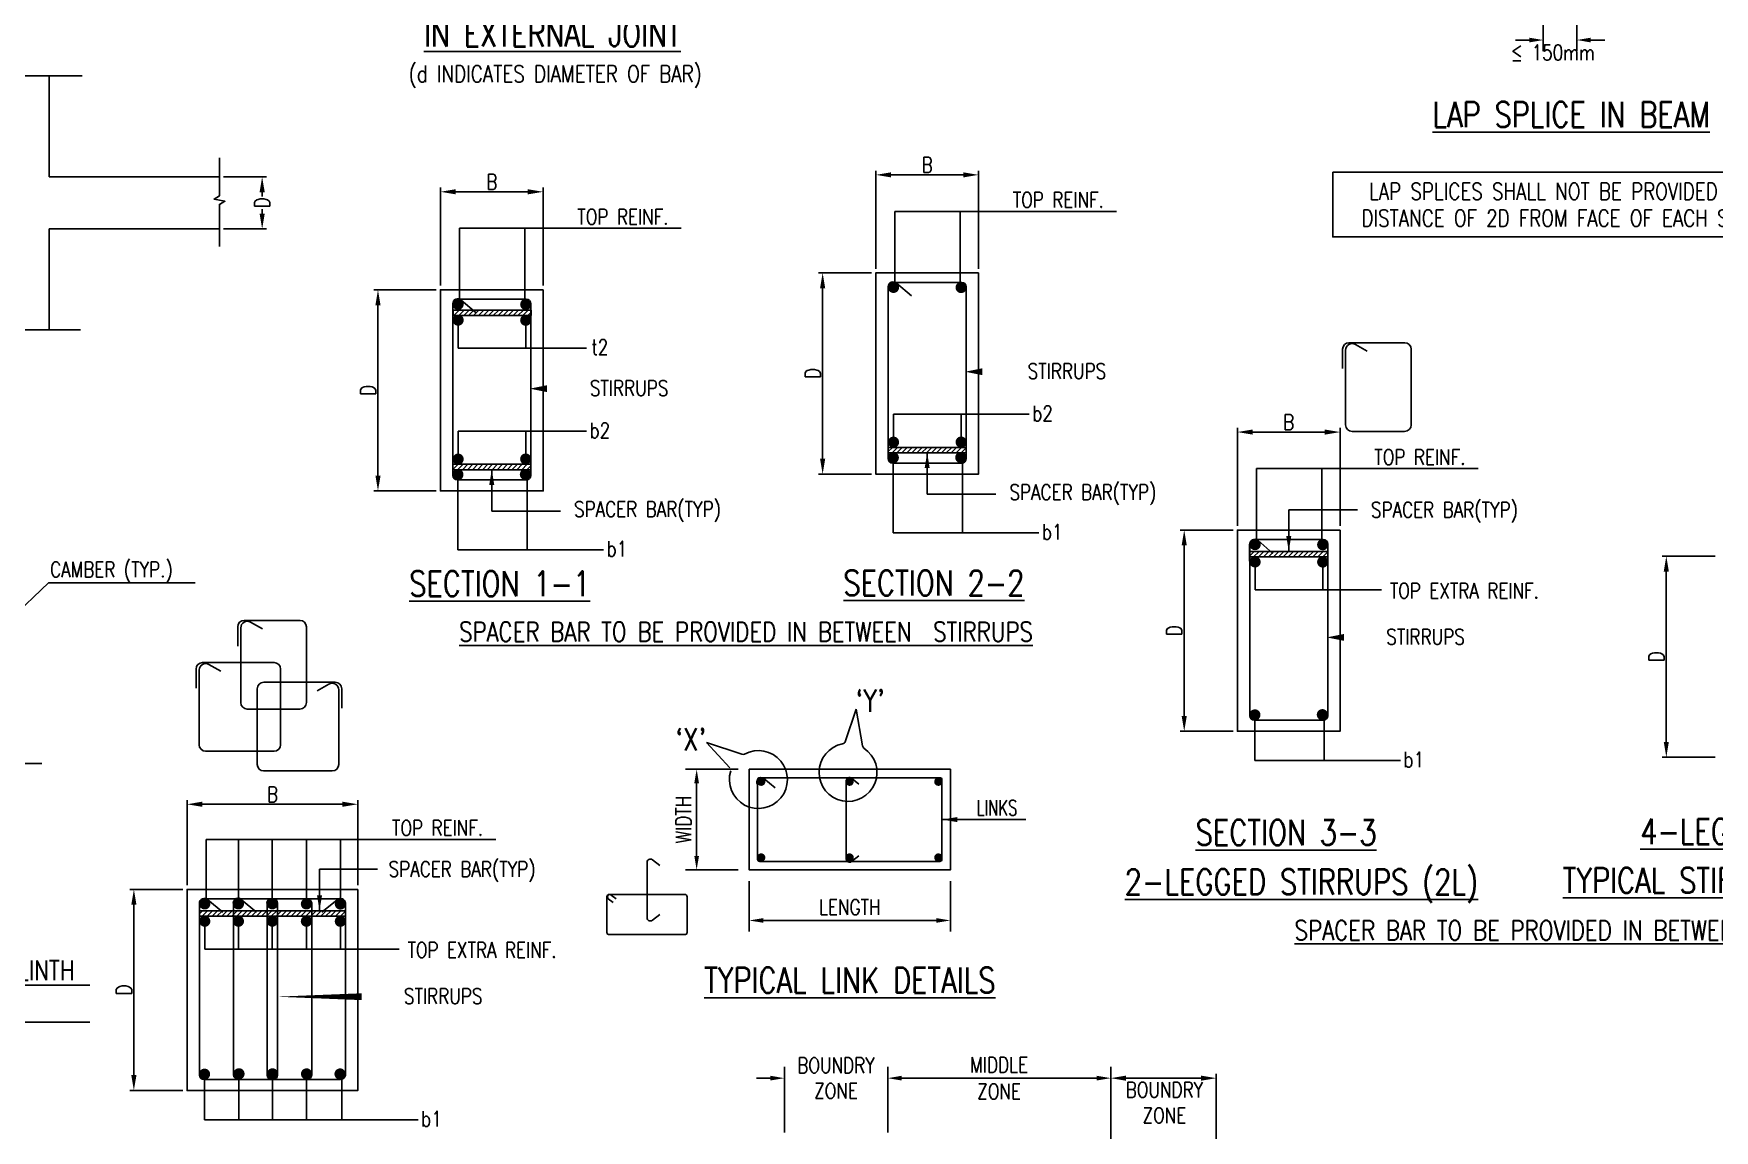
# Model space of a CAD drawing. Extents: x 345615 to 1272425, y -526289 to -156124.
# Drawn here: x 519871 to 549955, y -322773 to -303144 of the extents above; entities that cross this region are included whole.
import ezdxf
from ezdxf.enums import TextEntityAlignment as Align

# ---------------------------------------------------------------- set-up
doc = ezdxf.new("R2010")
doc.units = 0
doc.header["$LTSCALE"] = 500
doc.header["$MEASUREMENT"] = 0
doc.header["$PDMODE"] = 35
doc.header["$PDSIZE"] = -15
doc.layers.get('DEFPOINTS').update_dxf_attribs({"color": 4})
for name, color, linetype in [('CUTOUT2', 9, 'Continuous'), ('DIM', 5, 'Continuous'), ('DIM1', 5, 'Continuous'), ('level', 3, 'Continuous'), ('LINK', 2, 'Continuous'), ('S-CONCRET LINE', 4, 'Continuous'), ('S-DIM-1', 5, 'Continuous'), ('S-R.C.C. PILE CAP', 40, 'Continuous'), ('S-REINFORCEMENT', 6, 'Continuous'), ('S-TEXT-1', 4, 'Continuous'), ('S-TITLE', 6, 'Continuous'), ('TEXT NORMAL', 4, 'Continuous'), ('TEXT1', 2, 'Continuous'), ('TXT1', 2, 'Continuous')]:
    doc.layers.add(name, color=color, linetype=linetype)
doc.styles.add('ROMAND', font='simplex.shx')
doc.styles.add('ROMANS', font='simplex.shx', dxfattribs={"width": 0.8, "height": 275, "bigfont": 'bigfont.shx'})
doc.styles.add('ROMENT', font='simplex.shx', dxfattribs={"bigfont": 'bigfont.shx'})
doc.dimstyles.new('Copy of INT2TIMES', dxfattribs={"dimtxt": 300, "dimasz": 275, "dimexe": 75, "dimexo": 75, "dimgap": 40, "dimtad": 1, "dimdec": 0, "dimlfac": 0.5, "dimrnd": 5, "dimzin": 0, "dimdsep": 46, "dimtxsty": 'ROMANS', "dimcen": -1, "dimclrd": 5, "dimclre": 5, "dimclrt": 4, "dimadec": 0, "dimazin": 0, "dimtfac": 1, "dimtdec": 0, "dimtix": 1, "dimtofl": 0, "dimtmove": 2, "dimatfit": 3, "dimfxl": 0, "dimtolj": 1, "dimtzin": 0, "dimarcsym": 0})
doc.dimstyles.new('dim100', dxfattribs={"dimtxt": 250, "dimasz": 250, "dimexe": 200, "dimexo": 200, "dimgap": 100, "dimtad": 1, "dimdec": 0, "dimzin": 0, "dimdsep": 46, "dimtxsty": 'ROMANS', "dimcen": 0, "dimclrd": 5, "dimclre": 5, "dimclrt": 4, "dimadec": 0, "dimazin": 0, "dimtfac": 1, "dimtdec": 0, "dimtix": 1, "dimtofl": 0, "dimtmove": 2, "dimatfit": 3, "dimfxl": 0, "dimtolj": 1, "dimtzin": 0, "dimlwd": -1, "dimlwe": -1, "dimarcsym": 0})
doc.dimstyles.new('dim25', dxfattribs={"dimtxt": 250, "dimasz": 250, "dimexe": 200, "dimexo": 200, "dimgap": 100, "dimtad": 1, "dimdec": 0, "dimlfac": 0.25, "dimzin": 0, "dimdsep": 46, "dimtxsty": 'ROMANS', "dimcen": 0, "dimclrd": 5, "dimclre": 5, "dimclrt": 4, "dimadec": 0, "dimazin": 0, "dimtfac": 1, "dimtdec": 0, "dimtix": 1, "dimtofl": 0, "dimtmove": 2, "dimatfit": 3, "dimfxl": 0, "dimtolj": 1, "dimtzin": 0, "dimlwd": -1, "dimlwe": -1, "dimarcsym": 0})
pattern_1 = [(45, (-32022.227, -181532.77), (-44.194174, 44.194174), [])]

# ---------------------------------------------------------------- blocks, each defined once
blk = doc.blocks.new('*D32')
at = {"layer": 'DEFPOINTS', "color": 0, "ltscale": 2}
for p in [(528992, -305975), (527152, -307729), (528992, -307729)]:
    blk.add_point(p, dxfattribs=at)
at = {"layer": 'DIM', "color": 5, "lineweight": -2, "ltscale": 2}
for p, q in [((527152, -307654), (527152, -305900)), ((528992, -307654), (528992, -305900)), ((527427, -305975), (528717, -305975))]:
    blk.add_line(p, q, dxfattribs=at)
at = {"layer": 'DIM', "color": 5, "ltscale": 2}
for points in [[(527427, -305929), (527427, -306021), (527152, -305975)], [(528717, -305929), (528717, -306021), (528992, -305975)]]:
    blk.add_solid(points, dxfattribs=at)
at = {"layer": 'DIM', "color": 4, "ltscale": 2, "insert": (528072, -305798), "char_height": 275, "attachment_point": 5, "style": 'ROMANS'}
blk.add_mtext('\\A1;B', dxfattribs=at)
blk = doc.blocks.new('*D34')
at = {"layer": 'DEFPOINTS', "color": 0, "ltscale": 2}
for p in [(526035, -307729), (527152, -307729), (527152, -311329)]:
    blk.add_point(p, dxfattribs=at)
at = {"layer": 'DIM', "color": 5, "lineweight": -2, "ltscale": 2}
for p, q in [((527077, -307729), (525960, -307729)), ((526035, -311054), (526035, -308004)), ((527077, -311329), (525960, -311329))]:
    blk.add_line(p, q, dxfattribs=at)
at = {"layer": 'DIM', "color": 5, "ltscale": 2}
for points in [[(525989, -308004), (526081, -308004), (526035, -307729)], [(525989, -311054), (526081, -311054), (526035, -311329)]]:
    blk.add_solid(points, dxfattribs=at)
at = {"layer": 'DIM', "color": 4, "ltscale": 2, "insert": (525857, -309529), "char_height": 275, "attachment_point": 5, "rotation": 90, "style": 'ROMANS'}
blk.add_mtext('\\A1;D', dxfattribs=at)
blk = doc.blocks.new('*D37')
at = {"layer": 'DEFPOINTS', "color": 0}
for p in [(546893, -302683), (547493, -302683), (547493, -303259)]:
    blk.add_point(p, dxfattribs=at)
at = {"layer": 'S-DIM-1', "color": 5}
for p, q in [((546893, -302883), (546893, -303459)), ((547493, -302883), (547493, -303459)), ((546643, -303259), (546393, -303259)), ((547743, -303259), (547993, -303259))]:
    blk.add_line(p, q, dxfattribs=at)
for points in [[(546643, -303217), (546643, -303301), (546893, -303259)], [(547743, -303217), (547743, -303301), (547493, -303259)]]:
    blk.add_solid(points, dxfattribs=at)
at = {"layer": 'S-DIM-1', "color": 4, "insert": (546986, -303482), "char_height": 275, "attachment_point": 5, "style": 'ROMANS'}
blk.add_mtext('\\A1; {\\H1.0833x;≤\\H0.9231x; 150mm}', dxfattribs=at)
blk = doc.blocks.new('*D53')
at = {"layer": 'DEFPOINTS', "color": 0, "ltscale": 2}
for p in [(536785, -305672), (534945, -307426), (536785, -307426)]:
    blk.add_point(p, dxfattribs=at)
at = {"layer": 'DIM', "color": 5, "lineweight": -2, "ltscale": 2}
for p, q in [((534945, -307351), (534945, -305597)), ((536785, -307351), (536785, -305597)), ((535220, -305672), (536510, -305672))]:
    blk.add_line(p, q, dxfattribs=at)
at = {"layer": 'DIM', "color": 5, "ltscale": 2}
for points in [[(535220, -305626), (535220, -305718), (534945, -305672)], [(536510, -305626), (536510, -305718), (536785, -305672)]]:
    blk.add_solid(points, dxfattribs=at)
at = {"layer": 'DIM', "color": 4, "ltscale": 2, "insert": (535865, -305494), "char_height": 275, "attachment_point": 5, "style": 'ROMANS'}
blk.add_mtext('\\A1;B', dxfattribs=at)
blk = doc.blocks.new('*D54')
at = {"layer": 'DEFPOINTS', "color": 0, "ltscale": 2}
for p in [(533994, -307426), (534945, -307426), (534945, -311026)]:
    blk.add_point(p, dxfattribs=at)
at = {"layer": 'DIM', "color": 5, "lineweight": -2, "ltscale": 2}
for p, q in [((534870, -307426), (533919, -307426)), ((533994, -310751), (533994, -307701)), ((534870, -311026), (533919, -311026))]:
    blk.add_line(p, q, dxfattribs=at)
at = {"layer": 'DIM', "color": 5, "ltscale": 2}
for points in [[(533948, -307701), (534040, -307701), (533994, -307426)], [(533948, -310751), (534040, -310751), (533994, -311026)]]:
    blk.add_solid(points, dxfattribs=at)
at = {"layer": 'DIM', "color": 4, "ltscale": 2, "insert": (533816, -309226), "char_height": 275, "attachment_point": 5, "rotation": 90, "style": 'ROMANS'}
blk.add_mtext('\\A1;D', dxfattribs=at)
blk = doc.blocks.new('*D55')
at = {"layer": 'DEFPOINTS', "color": 0}
for p in [(531739, -316310), (532680, -316310), (532680, -318110)]:
    blk.add_point(p, dxfattribs=at)
at = {"layer": 'DIM', "color": 5}
for p, q in [((532480, -316310), (531539, -316310)), ((531739, -317860), (531739, -316560)), ((532480, -318110), (531539, -318110))]:
    blk.add_line(p, q, dxfattribs=at)
for points in [[(531697, -316560), (531781, -316560), (531739, -316310)], [(531697, -317860), (531781, -317860), (531739, -318110)]]:
    blk.add_solid(points, dxfattribs=at)
at = {"layer": 'DIM', "color": 4, "insert": (531501, -317210), "char_height": 275, "attachment_point": 5, "rotation": 90, "style": 'ROMANS'}
blk.add_mtext('\\A1;WIDTH', dxfattribs=at)
blk = doc.blocks.new('*D56')
at = {"layer": 'DEFPOINTS', "color": 0}
for p in [(532680, -318110), (536280, -318110), (536280, -319016)]:
    blk.add_point(p, dxfattribs=at)
at = {"layer": 'DIM', "color": 5}
for p, q in [((532680, -318310), (532680, -319216)), ((536280, -318310), (536280, -319216)), ((532930, -319016), (536030, -319016))]:
    blk.add_line(p, q, dxfattribs=at)
for points in [[(532930, -318974), (532930, -319057), (532680, -319016)], [(536030, -318974), (536030, -319057), (536280, -319016)]]:
    blk.add_solid(points, dxfattribs=at)
at = {"layer": 'DIM', "color": 4, "insert": (534480, -318778), "char_height": 275, "attachment_point": 5, "style": 'ROMANS'}
blk.add_mtext('\\A1;LENGTH', dxfattribs=at)
blk = doc.blocks.new('*D117')
at = {"layer": 'DEFPOINTS', "color": 0, "ltscale": 2}
for p in [(523198, -305707), (523962, -305707), (523198, -306640)]:
    blk.add_point(p, dxfattribs=at)
at = {"layer": 'DIM', "color": 5, "lineweight": -2, "ltscale": 2}
for p, q in [((523273, -305707), (524037, -305707)), ((523962, -305982), (523962, -306060)), ((523962, -306365), (523962, -306287)), ((523273, -306640), (524037, -306640))]:
    blk.add_line(p, q, dxfattribs=at)
at = {"layer": 'DIM', "color": 5, "ltscale": 2}
for points in [[(523916, -305982), (524008, -305982), (523962, -305707)], [(523916, -306365), (524008, -306365), (523962, -306640)]]:
    blk.add_solid(points, dxfattribs=at)
at = {"layer": 'DIM', "color": 4, "ltscale": 2, "insert": (523962, -306173), "char_height": 275, "attachment_point": 5, "rotation": 90, "style": 'ROMANS'}
blk.add_mtext('\\A1;{D}', dxfattribs=at)
blk = doc.blocks.new('*D164')
at = {"layer": 'DEFPOINTS', "color": 0, "ltscale": 2}
for p in [(543257, -310275), (541417, -312029), (543257, -312029)]:
    blk.add_point(p, dxfattribs=at)
at = {"layer": 'DIM', "color": 5, "lineweight": -2, "ltscale": 2}
for p, q in [((541417, -311954), (541417, -310200)), ((541692, -310275), (542982, -310275)), ((543257, -311954), (543257, -310200))]:
    blk.add_line(p, q, dxfattribs=at)
at = {"layer": 'DIM', "color": 5, "ltscale": 2}
for points in [[(541692, -310229), (541692, -310321), (541417, -310275)], [(542982, -310229), (542982, -310321), (543257, -310275)]]:
    blk.add_solid(points, dxfattribs=at)
at = {"layer": 'DIM', "color": 4, "ltscale": 2, "insert": (542337, -310097), "char_height": 275, "attachment_point": 5, "style": 'ROMANS'}
blk.add_mtext('\\A1;B', dxfattribs=at)
blk = doc.blocks.new('*D165')
at = {"layer": 'DEFPOINTS', "color": 0, "ltscale": 2}
for p in [(540466, -312029), (541417, -312029), (541417, -315629)]:
    blk.add_point(p, dxfattribs=at)
at = {"layer": 'DIM', "color": 5, "lineweight": -2, "ltscale": 2}
for p, q in [((541342, -312029), (540391, -312029)), ((540466, -315354), (540466, -312304)), ((541342, -315629), (540391, -315629))]:
    blk.add_line(p, q, dxfattribs=at)
at = {"layer": 'DIM', "color": 5, "ltscale": 2}
for points in [[(540420, -312304), (540512, -312304), (540466, -312029)], [(540420, -315354), (540512, -315354), (540466, -315629)]]:
    blk.add_solid(points, dxfattribs=at)
at = {"layer": 'DIM', "color": 4, "ltscale": 2, "insert": (540288, -313829), "char_height": 275, "attachment_point": 5, "rotation": 90, "style": 'ROMANS'}
blk.add_mtext('\\A1;D', dxfattribs=at)
blk = doc.blocks.new('*D1075')
at = {"layer": 'DEFPOINTS', "color": 0, "ltscale": 2}
for p in [(549095, -312496), (550046, -312496), (550046, -316096)]:
    blk.add_point(p, dxfattribs=at)
at = {"layer": 'DIM', "color": 5, "lineweight": -2, "ltscale": 2}
for p, q in [((549971, -312496), (549020, -312496)), ((549095, -315821), (549095, -312771)), ((549971, -316096), (549020, -316096))]:
    blk.add_line(p, q, dxfattribs=at)
at = {"layer": 'DIM', "color": 5, "ltscale": 2}
for points in [[(549049, -312771), (549140, -312771), (549095, -312496)], [(549049, -315821), (549140, -315821), (549095, -316096)]]:
    blk.add_solid(points, dxfattribs=at)
at = {"layer": 'DIM', "color": 4, "ltscale": 2, "insert": (548917, -314296), "char_height": 275, "attachment_point": 5, "rotation": 90, "style": 'ROMANS'}
blk.add_mtext('\\A1;D', dxfattribs=at)
blk = doc.blocks.new('*D1076')
at = {"layer": 'DEFPOINTS', "color": 0, "ltscale": 2}
for p in [(525674, -316936), (522617, -318459), (525674, -318459)]:
    blk.add_point(p, dxfattribs=at)
at = {"layer": 'DIM', "color": 5, "lineweight": -2, "ltscale": 2}
for p, q in [((522617, -318384), (522617, -316861)), ((522892, -316936), (525399, -316936)), ((525674, -318384), (525674, -316861))]:
    blk.add_line(p, q, dxfattribs=at)
at = {"layer": 'DIM', "color": 5, "ltscale": 2}
for points in [[(522892, -316890), (522892, -316982), (522617, -316936)], [(525399, -316890), (525399, -316982), (525674, -316936)]]:
    blk.add_solid(points, dxfattribs=at)
at = {"layer": 'DIM', "color": 4, "ltscale": 2, "insert": (524146, -316759), "char_height": 275, "attachment_point": 5, "style": 'ROMANS'}
blk.add_mtext('\\A1;B', dxfattribs=at)
blk = doc.blocks.new('*D1077')
at = {"layer": 'DEFPOINTS', "color": 0, "ltscale": 2}
for p in [(521666, -318459), (522617, -318459), (522617, -322059)]:
    blk.add_point(p, dxfattribs=at)
at = {"layer": 'DIM', "color": 5, "lineweight": -2, "ltscale": 2}
for p, q in [((522542, -318459), (521591, -318459)), ((521666, -321784), (521666, -318734)), ((522542, -322059), (521591, -322059))]:
    blk.add_line(p, q, dxfattribs=at)
at = {"layer": 'DIM', "color": 5, "ltscale": 2}
for points in [[(521620, -318734), (521712, -318734), (521666, -318459)], [(521620, -321784), (521712, -321784), (521666, -322059)]]:
    blk.add_solid(points, dxfattribs=at)
at = {"layer": 'DIM', "color": 4, "ltscale": 2, "insert": (521489, -320259), "char_height": 275, "attachment_point": 5, "rotation": 90, "style": 'ROMANS'}
blk.add_mtext('\\A1;D', dxfattribs=at)
blk = doc.blocks.new('*D1089')
at = {"layer": 'DEFPOINTS', "color": 0}
for p in [(533309, -321838), (533309, -323008), (535158, -323008)]:
    blk.add_point(p, dxfattribs=at)
at = {"layer": 'S-DIM-1', "color": 5}
for p, q in [((533059, -321838), (532809, -321838)), ((533309, -322808), (533309, -321638)), ((535158, -322808), (535158, -321638)), ((535408, -321838), (535658, -321838))]:
    blk.add_line(p, q, dxfattribs=at)
for points in [[(533059, -321796), (533059, -321880), (533309, -321838)], [(535408, -321796), (535408, -321880), (535158, -321838)]]:
    blk.add_solid(points, dxfattribs=at)
at = {"layer": 'S-DIM-1', "color": 4, "insert": (534234, -321838), "char_height": 275, "attachment_point": 5, "style": 'ROMANS'}
blk.add_mtext('\\A1;{BOUNDRY \\PZONE}', dxfattribs=at)
blk = doc.blocks.new('*D1090')
at = {"layer": 'DEFPOINTS', "color": 0, "ltscale": 2}
for p in [(539151, -321838), (539151, -323008), (541039, -323008)]:
    blk.add_point(p, dxfattribs=at)
at = {"layer": 'DIM', "color": 5, "lineweight": -2, "ltscale": 2}
for p, q in [((539151, -322933), (539151, -321763)), ((540764, -321838), (539426, -321838)), ((541039, -322933), (541039, -321763))]:
    blk.add_line(p, q, dxfattribs=at)
at = {"layer": 'DIM', "color": 5, "ltscale": 2}
for points in [[(539426, -321792), (539426, -321884), (539151, -321838)], [(540764, -321792), (540764, -321884), (541039, -321838)]]:
    blk.add_solid(points, dxfattribs=at)
at = {"layer": 'DIM', "color": 4, "ltscale": 2, "insert": (540112, -322275), "char_height": 275, "attachment_point": 5, "style": 'ROMANS'}
blk.add_mtext('\\A1;{BOUNDRY \\Fsimplex.shx,bigfont.shx;\\P\\Fsimplex.shx,bigfont.shx;ZONE}', dxfattribs=at)
blk = doc.blocks.new('*D1091')
at = {"layer": 'DEFPOINTS', "color": 0}
for p in [(539151, -321838), (535158, -323008), (539151, -323008)]:
    blk.add_point(p, dxfattribs=at)
at = {"layer": 'S-DIM-1', "color": 5}
for p, q in [((535158, -322808), (535158, -321638)), ((535408, -321838), (538901, -321838)), ((539151, -322808), (539151, -321638))]:
    blk.add_line(p, q, dxfattribs=at)
for points in [[(535408, -321796), (535408, -321880), (535158, -321838)], [(538901, -321796), (538901, -321880), (539151, -321838)]]:
    blk.add_solid(points, dxfattribs=at)
at = {"layer": 'S-DIM-1', "color": 4, "char_height": 275, "attachment_point": 5, "style": 'ROMANS'}
for s, insert in [('\\A1;{MIDDLE ', (537154, -321600)), ('\\A1;ZONE}', (537154, -322075))]:
    blk.add_mtext(s, dxfattribs=dict(at, insert=insert))

msp = doc.modelspace()

# ---------------------------------------------------------------- hatches: boundary and pattern name
h = msp.add_hatch()
h.set_pattern_fill('ANSI31', color=256, scale=500, style=0)
h.set_pattern_definition(pattern_1)
h.paths.add_polyline_path([(528775.446, -308092.466), (527380.062, -308092.466), (527380.062, -308188.7), (528775.446, -308188.7)])
h = msp.add_hatch()
h.set_pattern_fill('ANSI31', color=256, scale=500, style=0)
h.set_pattern_definition([(45, (-31142.03, -181229.49), (-44.194174, 44.194174), [])])
h.paths.add_polyline_path([(536562.665, -310548.627), (535167.281, -310548.627), (535167.281, -310644.861), (536562.665, -310644.861)])
h = msp.add_hatch()
h.set_pattern_fill('ANSI31', color=256, scale=500, style=0)
h.set_pattern_definition(pattern_1)
h.paths.add_polyline_path([(528769.465, -310851.907), (527374.081, -310851.907), (527374.081, -310948.142), (528769.465, -310948.142)])
h = msp.add_hatch()
h.set_pattern_fill('ANSI31', color=256, scale=500, style=0)
h.set_pattern_definition([(45, (-24670.086, -185832.613), (-44.194174, 44.194174), [])])
h.paths.add_polyline_path([(543034.606, -312506.747), (541639.222, -312506.747), (541639.222, -312410.513), (543034.606, -312410.513)])
h = msp.add_hatch()
h.set_pattern_fill('ANSI31', color=256, scale=500, style=0)
h.set_pattern_definition([(45, (-42253.024, -192262.76), (-44.194174, 44.194174), [])])
h.paths.add_polyline_path([(525451.668, -318936.894), (522839.398, -318936.894), (522839.398, -318840.66), (525451.668, -318840.66)])

# ---------------------------------------------------------------- linework, layer by layer
at = {"elevation": 0}
for points in [[(527380.062, -308092.466), (528775.446, -308092.466), (528775.446, -308188.7), (527380.062, -308188.7)], [(535167.281, -310548.627), (536562.665, -310548.627), (536562.665, -310644.861), (535167.281, -310644.861)], [(527374.081, -310851.907), (528769.465, -310851.907), (528769.465, -310948.142), (527374.081, -310948.142)], [(541639.222, -312506.747), (543034.606, -312506.747), (543034.606, -312410.513), (541639.222, -312410.513)], [(522839.398, -318936.894), (525451.668, -318936.894), (525451.668, -318840.66), (522839.398, -318840.66)]]:
    msp.add_lwpolyline(points, close=True, dxfattribs=at)
at = {"layer": 'CUTOUT2', "linetype": 'Continuous', "elevation": 0}
for points in [[(520739.518, -303900.643), (519604.984, -303900.619), (519492.499, -303755.02), (519492.499, -304044.943), (519377.164, -303900.619), (518352.576, -303900.652)], [(523198.103, -306956.303), (523198.118, -306199.947), (523295.184, -306143.9), (523101.902, -306106.014), (523198.118, -306048.067), (523198.096, -305365.009)], [(520712.765, -308446.738), (519578.231, -308446.714), (519465.746, -308301.115), (519465.746, -308591.038), (519350.411, -308446.714), (518325.823, -308446.747)]]:
    msp.add_lwpolyline(points, dxfattribs=at)
at = {"layer": 'DIM'}
for p, q in [((535285.01, -306325.151, 0), (539254.186, -306325.151, 0)), ((527491.81, -306628.431, 0), (531460.987, -306628.431, 0)), ((541756.951, -310928.271, 0), (545726.128, -310928.271, 0)), ((534595.458, -315236.114, 0), (534395.381, -315816.322, 0)), ((534707.904, -315892.08, 0), (534595.458, -315236.114, 0)), ((532549.052, -316041.508, 0), (531917.591, -315831.288, 0)), ((531917.591, -315831.288, 0), (532334.854, -316281.359, 0)), ((522957.127, -317566.617, 0), (528143.19, -317566.617, 0))]:
    msp.add_line(p, q, dxfattribs=at)
at = {"layer": 'DIM', "ltscale": 2}
for p, q in [((527469.203, -308271.562, 0), (527469.203, -308770.862, 0)), ((528679.852, -308273.64, 0), (528679.852, -308772.939, 0)), ((527469.203, -308770.862, 0), (529765.844, -308770.862, 0)), ((535262.403, -310456.426, 0), (535262.403, -309957.127, 0)), ((535262.403, -309957.127, 0), (537691.621, -309957.127, 0)), ((536473.052, -310454.349, 0), (536473.052, -309955.049, 0)), ((527469.203, -310759.706, 0), (527469.203, -310260.407, 0)), ((527469.203, -310260.407, 0), (529765.844, -310260.407, 0)), ((528679.852, -310757.629, 0), (528679.852, -310258.33, 0)), ((535258.722, -310684.078, 0), (535258.722, -312077.148, 0)), ((527465.523, -310987.358, 0), (527465.523, -312380.428, 0)), ((535258.722, -312077.148, 0), (537862.973, -312077.148, 0)), ((527465.523, -312380.428, 0), (530069.773, -312380.428, 0)), ((541734.344, -312598.948, 0), (541734.344, -313098.247, 0)), ((542944.993, -312601.026, 0), (542944.993, -313100.325, 0)), ((541734.344, -313098.247, 0), (543996.968, -313098.247, 0)), ((541730.664, -315287.199, 0), (541730.664, -316151.769, 0)), ((541730.664, -316151.769, 0), (544334.914, -316151.769, 0)), ((522934.52, -319029.096, 0), (522934.52, -319528.395, 0)), ((523537.09, -319029.096, 0), (523537.09, -319528.395, 0)), ((524143.694, -319028.019, 0), (524143.694, -319527.318, 0)), ((524753.976, -319029.096, 0), (524753.976, -319528.395, 0)), ((525362.055, -319031.173, 0), (525362.055, -319530.472, 0)), ((522934.52, -319528.395, 0), (526414.03, -319528.395, 0)), ((522930.839, -321717.346, 0), (522930.839, -322581.916, 0)), ((522930.839, -322581.916, 0), (526751.976, -322581.916, 0))]:
    msp.add_line(p, q, dxfattribs=at)
at = {"layer": 'DIM', "ltscale": 2, "elevation": 0, "flags": 128}
for points in [[(537601.947, -309195.217, 0, 0, 0), (536547.323, -309195.217, 0, 122.425, 0), (536853.183, -309195.217, 0, 0, 0)], [(529765.844, -309498.498, 0, 0, 0), (528754.124, -309498.498, 0, 122.425, 0), (529059.984, -309498.498, 0, 0, 0)], [(544021.042, -313950.141, 0, 0, 0), (543019.265, -313950.141, 0, 122.425, 0), (543325.125, -313950.141, 0, 0, 0)], [(526438.104, -320380.288, 0, 0, 0), (524217.858, -320380.288, 0, 122.425, 0), (525742.187, -320380.288, 0, 0, 0)]]:
    msp.add_lwpolyline(points, format="xyseb", dxfattribs=at)
at = {"layer": 'DIM', "color": 8, "elevation": 244.169}
msp.add_lwpolyline([(520020.273, -316204), (519544.283, -316204), (519544.283, -316262.228), (519373.897, -316145.773), (519373.897, -316204), (518930.773, -316204)], dxfattribs=at)
at = {"layer": 'DIM'}
for centre, radius, start, end in [((534448.258, -316365.358, 0), 519.063, 100.9101662, 56.5975754), ((534338.659, -315796.762, 0), 60, 280.9101662, 340.9739315), ((532843.931, -316493.675, 0), 519.063, 162.769959, 118.4573681), ((532568.004, -315984.58, 0), 60, 251.5869007, 298.4573681), ((534767.041, -315881.942, 0), 60, 189.727108, 236.5975754)]:
    msp.add_arc(centre, radius, start, end, dxfattribs=at)
at = {"layer": 'DIM1'}
for p, q in [((535285.01, -307595.693, 0), (535285.01, -306325.151, 0)), ((536455.161, -307595.693, 0), (536455.161, -306325.151, 0)), ((527491.81, -307898.973, 0), (527491.81, -306628.431, 0)), ((528661.961, -307898.973, 0), (528661.961, -306628.431, 0)), ((536499.083, -310684.078, 0), (536499.083, -312077.148, 0)), ((528705.883, -310987.358, 0), (528705.883, -312380.428, 0)), ((541756.951, -312198.814, 0), (541756.951, -310928.271, 0)), ((542927.102, -312198.814, 0), (542927.102, -310928.271, 0)), ((542971.024, -315287.199, 0), (542971.024, -316151.769, 0)), ((522957.127, -318628.962, 0), (522957.127, -317566.617, 0)), ((523537.09, -318719.117, 0), (523537.09, -317566.617, 0)), ((524143.694, -318718.04, 0), (524143.694, -317565.539, 0)), ((524753.976, -318719.117, 0), (524753.976, -317566.617, 0)), ((525362.055, -318721.194, 0), (525362.055, -317568.694, 0)), ((523547.393, -321760.143, 0), (523547.393, -322581.916, 0)), ((524147.071, -321761.047, 0), (524147.071, -322581.916, 0)), ((524756.042, -321755.755, 0), (524756.042, -322581.916, 0)), ((525388.086, -321717.346, 0), (525388.086, -322581.916, 0))]:
    msp.add_line(p, q, dxfattribs=at)
at = {"layer": 'DIM1', "elevation": 0}
msp.add_lwpolyline([(543123.571, -305621.004), (551913.313, -305621.004), (551913.313, -306781.987), (543123.571, -306781.987)], close=True, dxfattribs=at)
at = {"layer": 'level', "color": 2, "elevation": 0}
msp.add_lwpolyline([(517360.587, -319562.23), (517360.587, -320835.023), (517053.655, -320175.385), (520876.009, -320175.385)], dxfattribs=at)
at = {"layer": 'LINK', "elevation": 0}
for points in [[(543298.893, -309137.502), (543298.893, -308793.522, -0.414213562), (543415.893, -308676.522), (544411.563, -308676.522, -0.414213562), (544528.563, -308793.522), (544528.563, -310146.042, -0.414213562), (544411.563, -310263.042), (543470.883, -310263.042, -0.414213562), (543353.883, -310146.042), (543353.883, -308809.557, -0.576516333), (543529.129, -308708.086), (543741.153, -308829.792)], [(523524.317, -314105.907), (523524.317, -313761.927, -0.414213562), (523641.317, -313644.927), (524636.987, -313644.927, -0.414213562), (524753.987, -313761.927), (524753.987, -315114.447, -0.414213562), (524636.987, -315231.447), (523696.307, -315231.447, -0.414213562), (523579.307, -315114.447), (523579.307, -313777.963, -0.576516333), (523754.554, -313676.492), (523966.577, -313798.197)], [(522779.157, -314861.337), (522779.157, -314517.357, -0.414213562), (522896.157, -314400.357), (524175.877, -314400.357, -0.414213562), (524292.877, -314517.357), (524292.877, -315869.877, -0.414213562), (524175.877, -315986.877), (522951.147, -315986.877, -0.414213562), (522834.147, -315869.877), (522834.147, -314533.393, -0.576516333), (523009.394, -314431.922), (523221.417, -314553.627)], [(525386.697, -315214.937), (525386.697, -314870.957, 0.414213562), (525269.697, -314753.957), (523989.977, -314753.957, 0.414213562), (523872.977, -314870.957), (523872.977, -316223.477, 0.414213562), (523989.977, -316340.477), (525214.707, -316340.477, 0.414213562), (525331.707, -316223.477), (525331.707, -314886.993, 0.576516333), (525156.461, -314785.522), (524944.437, -314907.227)]]:
    msp.add_lwpolyline(points, format="xyb", dxfattribs=at)
at = {"layer": 'S-CONCRET LINE', "color": 130}
for p, q in [((520146.881, -303899.982, 0), (520146.881, -305706.538, 0)), ((520146.881, -305706.538, 0), (523198.107, -305706.538, 0)), ((520146.881, -306640.174, 0), (523198.107, -306640.174, 0)), ((520146.881, -308446.731, 0), (520146.881, -306640.174, 0))]:
    msp.add_line(p, q, dxfattribs=at)
at = {"layer": 'S-CONCRET LINE', "color": 130, "elevation": 0}
for points in [[(536784.973, -307426.127), (534944.973, -307426.127), (534944.973, -311026.127), (536784.973, -311026.127)], [(528991.773, -307729.407), (527151.773, -307729.407), (527151.773, -311329.407), (528991.773, -311329.407)], [(543256.914, -312029.247), (541416.914, -312029.247), (541416.914, -315629.247), (543256.914, -315629.247)], [(536280.261, -316310.306), (532680.261, -316310.306), (532680.261, -318110.306), (536280.261, -318110.306)], [(525673.976, -318459.395), (522617.09, -318459.395), (522617.09, -322059.395), (525673.976, -322059.395)]]:
    msp.add_lwpolyline(points, close=True, dxfattribs=at)
at = {"layer": 'S-REINFORCEMENT'}
for p, q in [((535167.281, -307675.693, 0), (535167.281, -310749.015, 0)), ((535247.281, -307595.693, 0), (536482.665, -307595.693, 0)), ((536562.665, -307675.693, 0), (536562.665, -310749.015, 0)), ((527374.081, -307978.973, 0), (527374.081, -311052.295, 0)), ((527454.081, -307898.973, 0), (528689.465, -307898.973, 0)), ((528769.465, -307978.973, 0), (528769.465, -311052.295, 0)), ((535247.281, -310829.015, 0), (536482.665, -310829.015, 0)), ((527454.081, -311132.295, 0), (528689.465, -311132.295, 0)), ((541719.222, -312198.814, 0), (542954.606, -312198.814, 0)), ((541639.222, -312278.814, 0), (541639.222, -315352.136, 0)), ((543034.606, -312278.814, 0), (543034.606, -315352.136, 0)), ((541719.222, -315432.136, 0), (542954.606, -315432.136, 0)), ((532870.261, -316460.306, 0), (536090.261, -316460.306, 0)), ((532830.261, -316500.306, 0), (532830.261, -317920.306, 0)), ((536130.261, -316500.306, 0), (536130.261, -317920.306, 0)), ((532870.261, -317960.306, 0), (536090.261, -317960.306, 0)), ((522839.398, -318708.962, 0), (522839.398, -321782.283, 0)), ((522919.398, -318628.962, 0), (524153.2, -318628.962, 0)), ((522919.398, -321862.283, 0), (524153.2, -321862.283, 0))]:
    msp.add_line(p, q, dxfattribs=at)
at = {"layer": 'S-REINFORCEMENT', "linetype": 'Continuous', "const_width": 100, "elevation": 0}
for points in [[(535212.403, -307685.848, 1), (535312.403, -307685.848, 1)], [(536423.052, -307687.926, 1), (536523.052, -307687.926, 1)], [(527419.203, -307989.129, 1), (527519.203, -307989.129, 1)], [(528629.852, -307991.206, 1), (528729.852, -307991.206, 1)], [(527419.203, -308271.562, 1), (527519.203, -308271.562, 1)], [(528629.852, -308273.64, 1), (528729.852, -308273.64, 1)], [(535212.403, -310456.426, -1), (535312.403, -310456.426, -1)], [(536423.052, -310454.349, -1), (536523.052, -310454.349, -1)], [(527419.203, -310759.706, -1), (527519.203, -310759.706, -1)], [(528629.852, -310757.629, -1), (528729.852, -310757.629, -1)], [(535208.722, -310734.078, 1), (535308.722, -310734.078, 1)], [(536417.071, -310729.801, 1), (536517.071, -310729.801, 1)], [(527415.523, -311037.358, 1), (527515.523, -311037.358, 1)], [(528623.871, -311033.081, 1), (528723.871, -311033.081, 1)], [(541684.344, -312288.969, 1), (541784.344, -312288.969, 1)], [(542894.993, -312291.047, 1), (542994.993, -312291.047, 1)], [(541684.344, -312598.948, 1), (541784.344, -312598.948, 1)], [(542894.993, -312601.026, 1), (542994.993, -312601.026, 1)], [(541680.664, -315337.199, 1), (541780.664, -315337.199, 1)], [(542889.013, -315332.922, 1), (542989.013, -315332.922, 1)], [(522884.52, -318719.117, 1), (522984.52, -318719.117, 1)], [(523587.09, -318719.117, -1), (523487.09, -318719.117, -1)], [(524193.694, -318718.04, -1), (524093.694, -318718.04, -1)], [(524703.976, -318719.117, 1), (524803.976, -318719.117, 1)], [(525312.055, -318721.194, 1), (525412.055, -318721.194, 1)], [(522884.52, -319029.096, 1), (522984.52, -319029.096, 1)], [(523587.09, -319029.096, -1), (523487.09, -319029.096, -1)], [(524193.694, -319028.019, -1), (524093.694, -319028.019, -1)], [(524703.976, -319029.096, 1), (524803.976, -319029.096, 1)], [(525312.055, -319031.173, 1), (525412.055, -319031.173, 1)], [(522880.839, -321767.346, 1), (522980.839, -321767.346, 1)], [(523497.393, -321760.143, 1), (523597.393, -321760.143, 1)], [(524097.071, -321761.047, 1), (524197.071, -321761.047, 1)], [(524706.396, -321762.166, 1), (524806.396, -321762.166, 1)], [(525306.074, -321763.07, 1), (525406.074, -321763.07, 1)]]:
    msp.add_lwpolyline(points, format="xyb", close=True, dxfattribs=at)
at = {"layer": 'S-REINFORCEMENT', "elevation": 0}
for points in [[(535167.281, -307973.811), (535167.281, -307675.693, -0.666260619), (535316.888, -307613.121), (535586.729, -307836.955)], [(527374.081, -308277.092), (527374.081, -307978.973, -0.666260619), (527523.689, -307916.401), (527793.53, -308140.236)], [(541633.722, -312584.932), (541633.722, -312286.814, -0.543459214), (541783.33, -312206.814), (542053.171, -312448.076)], [(532830.261, -316743.976), (532830.261, -316583.263, -0.829282958), (532940.094, -316473.458), (533142.475, -316641.334)], [(534644.099, -316576.213), (534513.349, -316471.178, 0.62958674), (534415.773, -316517.954), (534415.773, -317915.379, 0.62958674), (534513.349, -317962.155), (534644.099, -317857.12)], [(531078.599, -318034.213), (530947.849, -317929.178, 0.62958674), (530850.273, -317975.954), (530850.273, -318965.379, 0.62958674), (530947.849, -319012.155), (531078.599, -318907.12)], [(530246.798, -318696.17), (530157.765, -318628.809, -1), (530208.899, -318561.224), (530299.885, -318630.062)], [(522839.398, -319007.08), (522839.398, -318708.962, -0.666260619), (522989.005, -318646.389), (523258.846, -318870.224)], [(523448.205, -319007.08), (523448.205, -318708.009, -0.750009674), (523591.575, -318646.389), (523861.416, -318870.224)], [(525451.668, -319007.08), (525451.668, -318708.485, 0.664293585), (525302.061, -318646.389), (525032.22, -318870.224)]]:
    msp.add_lwpolyline(points, format="xyb", dxfattribs=at)
at = {"layer": 'S-REINFORCEMENT', "const_width": 75, "elevation": 0}
for points in [[(532855.945, -316531.856, 1), (532930.945, -316531.856, 1)], [(534438.287, -316531.856, 1), (534513.287, -316531.856, 1)], [(536028.662, -316531.856, 1), (536103.662, -316531.856, 1)], [(532855.945, -317889.847, -1), (532930.945, -317889.847, -1)], [(534438.287, -317889.847, -1), (534513.287, -317889.847, -1)], [(536028.662, -317889.847, -1), (536103.662, -317889.847, -1)]]:
    msp.add_lwpolyline(points, format="xyb", close=True, dxfattribs=at)
at = {"layer": 'S-REINFORCEMENT', "elevation": 0}
for points in [[(530173.971, -319269.985), (531526.575, -319269.985, 0.414213562), (531566.575, -319229.985), (531566.575, -318589.985, 0.414213562), (531526.575, -318549.985), (530173.971, -318549.985, 0.414213562), (530133.971, -318589.985), (530133.971, -319229.985, 0.414213562)], [(524239.437, -318708.485, 0.414213562), (524159.437, -318628.485), (522925.635, -318628.485, 0.362231172), (522839.398, -318708.485), (522839.398, -321781.807, 0.362231172), (522925.635, -321861.807), (524159.437, -321861.807, 0.414213562), (524239.437, -321781.807)], [(524848.245, -318708.009, 0.414213562), (524768.245, -318628.009), (523534.443, -318628.009, 0.362231172), (523448.205, -318708.009), (523448.205, -321781.331, 0.362231172), (523534.443, -321861.331), (524768.245, -321861.331, 0.414213562), (524848.245, -321781.331)], [(524051.629, -318708.485, -0.414213562), (524131.629, -318628.485), (525365.43, -318628.485, -0.362231172), (525451.668, -318708.485), (525451.668, -321781.807, -0.362231172), (525365.43, -321861.807), (524131.629, -321861.807, -0.414213562), (524051.629, -321781.807)]]:
    msp.add_lwpolyline(points, format="xyb", close=True, dxfattribs=at)
at = {"layer": 'S-REINFORCEMENT'}
for centre, radius, start, end in [((535247.281, -307675.693, 0), 80, 90, 180), ((536482.665, -307675.693, 0), 80, 0, 90), ((527454.081, -307978.973, 0), 80, 90, 180), ((528689.465, -307978.973, 0), 80, 0, 90), ((535247.281, -310749.015, 0), 80, 180, 270), ((536482.665, -310749.015, 0), 80, 270, 0), ((527454.081, -311052.295, 0), 80, 180, 270), ((528689.465, -311052.295, 0), 80, 270, 0), ((541719.222, -312278.814, 0), 80, 90, 180), ((542954.606, -312278.814, 0), 80, 0, 90), ((541719.222, -315352.136, 0), 80, 180, 270), ((542954.606, -315352.136, 0), 80, 270, 0), ((532870.261, -316500.306, 0), 40, 90, 180), ((536090.261, -316500.306, 0), 40, 0, 90), ((532870.261, -317920.306, 0), 40, 180, 270), ((536090.261, -317920.306, 0), 40, 270, 0), ((522919.398, -318708.962, 0), 80, 90, 180), ((523521.056, -318708.962, 0), 80, 90, 180), ((524127.66, -318707.884, 0), 80, 90, 180), ((524153.2, -318708.962, 0), 80, 0, 90), ((522919.398, -321782.283, 0), 80, 180, 270)]:
    msp.add_arc(centre, radius, start, end, dxfattribs=at)
at = {"layer": 'TEXT NORMAL', "color": 3}
msp.add_line((514314.262, -320835.023, 0), (520876.009, -320835.023, 0), dxfattribs=at)

# ---------------------------------------------------------------- texts
at = {"layer": 'S-TEXT-1', "linetype": 'ByBlock', "style": 'ROMANS', "width": 0.8}
for s, p in [('TOP REINF.', (538213.282, -306119.207, 0)), ('TOP REINF.', (530420.083, -306422.488, 0)), ('t2', (530006.576, -308755.079, 0)), ('b2', (537932.353, -309941.344, 0)), ('b2', (530006.576, -310244.625, 0)), ('TOP REINF.', (544685.224, -310722.328, 0)), ('SPACER BAR(TYP)', (538653.003, -311370.504, 0)), ('SPACER BAR(TYP)', (530859.804, -311673.785, 0)), ('SPACER BAR(TYP)', (545124.945, -311684.87, 0)), ('b1', (538103.705, -312061.365, 0)), ('b1', (530310.505, -312364.646, 0)), ('TOP EXTRA REINF.', (545480.996, -313114.03, 0)), ('b1', (544575.646, -316135.986, 0)), ('TOP REINF.', (527102.286, -317360.674, 0)), ('SPACER BAR(TYP)', (527542.007, -318115.017, 0)), ('TOP EXTRA REINF.', (527898.057, -319544.177, 0)), ('b1', (526992.708, -322566.134, 0))]:
    msp.add_text(s, height=275, dxfattribs=at).set_placement(p, align=Align.MIDDLE)
at = {"layer": 'S-TEXT-1', "style": 'ROMENT', "width": 0.8}
for s, p in [('STIRRUPS', (537664.494, -309321.622, 0)), ('CAMBER (TYP.)', (520166.338, -312871.804, 0)), ('STIRRUPS', (544083.59, -314076.545, 0)), ('STIRRUPS', (526500.652, -320506.693, 0))]:
    msp.add_text(s, height=275, dxfattribs=at).set_placement(p)
at = {"layer": 'S-TEXT-1', "linetype": 'ByBlock', "style": 'ROMANS', "width": 0.8}
msp.add_text('STIRRUPS', height=275, dxfattribs=at).set_placement((529828.392, -309624.902, 0))
at = {"layer": 'S-TEXT-1', "style": 'ROMENT', "width": 0.7}
msp.add_text('LINKS', height=275, dxfattribs=at).set_placement((537116.024, -316998.893, 0), align=Align.MIDDLE)
at = {"layer": 'S-TITLE', "style": 'ROMANS', "width": 0.8}
for s, p in [('%%UIN EXTERNAL JOINT', (529156.511, -303146.782, 0)), ('%%ULAP SPLICE IN BEAM', (547391.369, -304591.613, 0)), ('%%USECTION 1-1', (528213.273, -312986.652, 0)), ('%%USECTION 2-2', (535985.004, -312975.152, 0)), ('%%USECTION 3-3', (542289.664, -317440.521, 0)), ('%%U4-LEGGED STIRRUPS (4L)', (551789.609, -317423.884, 0)), ('%%U2-LEGGED STIRRUPS (2L)', (542563.153, -318323.654, 0)), ('%%UTYPICAL STIRRUPS PATTERN FOR BEAM', (551931.161, -318297.162, 0)), ('%%UTYPICAL LINK DETAILS', (534480.261, -320084.135, 0))]:
    msp.add_text(s, height=450, dxfattribs=at).set_placement(p, align=Align.MIDDLE_CENTER)
at = {"layer": 'TEXT1', "linetype": 'ByBlock', "style": 'ROMANS', "width": 0.8}
for s, height, p in [('(d INDICATES DIAMETER OF BAR)', 300, (529208.221, -303885.732, 0)), ('LAP SPLICES SHALL NOT BE PROVIDED WITHIN', 300, (547492.414, -305966.584, 0)), ('DISTANCE OF 2D FROM FACE OF EACH SUPPORT', 300, (547556.837, -306447.842, 0)), ('%%USPACER BAR TO BE PROVIDED IN BETWEEN  STIRRUPS', 350, (532621.846, -313849.965, 0)), ('%%USPACER BAR TO BE PROVIDED IN BETWEEN  STIRRUPS', 350, (547577.723, -319191.681, 0))]:
    msp.add_text(s, height=height, dxfattribs=at).set_placement(p, align=Align.MIDDLE)
at = {"layer": 'TXT1', "style": 'ROMAND', "width": 0.8}
for s, p in [("`Y'", (534845.186, -315283.261, 0)), ("`X'", (531634.971, -315976.162, 0))]:
    msp.add_text(s, height=400, dxfattribs=at).set_placement(p, align=Align.CENTER)
msp.add_text('TOP OF PLINTH', height=350, dxfattribs=at).set_placement((519179.84, -319909.719, 0), align=Align.MIDDLE)

# ---------------------------------------------------------------- dimensions: what is measured, and where the dimension line sits
at = {"layer": 'DIM', "ltscale": 2}
for base, p1, p2, picture, middle in [((536784.973, -305671.725, 0), (534944.973, -307426.127, 0), (536784.973, -307426.127, 0), '*D53', (535864.973, -305494.225, 0)), ((528991.773, -305975.005, 0), (527151.773, -307729.407, 0), (528991.773, -307729.407, 0), '*D32', (528071.773, -305797.505, 0)), ((543256.914, -310274.846, 0), (541416.914, -312029.247, 0), (543256.914, -312029.247, 0), '*D164', (542336.914, -310097.346, 0)), ((525673.976, -316936.107, 0), (522617.09, -318459.395, 0), (525673.976, -318459.395, 0), '*D1076', (524145.533, -316758.607, 0))]:
    dim = msp.add_linear_dim(base=base, p1=p1, p2=p2, text='B', dimstyle='Copy of INT2TIMES', dxfattribs=at)
    dim.commit()
    dim.dimension.update_dxf_attribs({"geometry": picture, "text_midpoint": middle})
dim = msp.add_linear_dim(base=(523961.774, -305706.538, 0), p1=(523198.107, -306640.174, 0), p2=(523198.107, -305706.538, 0), angle=90, text='{D}', dimstyle='Copy of INT2TIMES', dxfattribs=at)
dim.commit()
dim.dimension.update_dxf_attribs({"geometry": '*D117', "text_midpoint": (523961.774, -306173.356, 0), "dimtype": 160})
for base, p1, p2, picture, middle in [((533993.886, -307426.127, 0), (534944.973, -311026.127, 0), (534944.973, -307426.127, 0), '*D54', (533816.386, -309226.127, 0)), ((526034.686, -307729.407, 0), (527151.773, -311329.407, 0), (527151.773, -307729.407, 0), '*D34', (525857.186, -309529.407, 0)), ((540465.827, -312029.247, 0), (541416.914, -315629.247, 0), (541416.914, -312029.247, 0), '*D165', (540288.327, -313829.247, 0)), ((549094.64, -312496.399, 0), (550045.727, -316096.399, 0), (550045.727, -312496.399, 0), '*D1075', (548917.14, -314296.399, 0)), ((521666.003, -318459.395, 0), (522617.09, -322059.395, 0), (522617.09, -318459.395, 0), '*D1077', (521488.503, -320259.395, 0))]:
    dim = msp.add_linear_dim(base=base, p1=p1, p2=p2, angle=90, text='D', dimstyle='Copy of INT2TIMES', dxfattribs=at)
    dim.commit()
    dim.dimension.update_dxf_attribs({"geometry": picture, "text_midpoint": middle})
at = {"layer": 'DIM'}
for base, p2, angle, text, picture, middle in [((531738.968, -316310.306, 0), (532680.261, -316310.306, 0), 90, 'WIDTH', '*D55', (531501.468, -317210.306, 0)), ((536280.261, -319015.63, 0), (536280.261, -318110.306, 0), 180, 'LENGTH', '*D56', (534480.261, -318778.13, 0))]:
    dim = msp.add_linear_dim(base=base, p1=(532680.261, -318110.306, 0), p2=p2, angle=angle, text=text, dimstyle='dim25', dxfattribs=at)
    dim.commit()
    dim.dimension.update_dxf_attribs({"geometry": picture, "text_midpoint": middle})
at = {"layer": 'DIM', "ltscale": 2}
dim = msp.add_linear_dim(base=(539151.126, -321837.929, 0), p1=(541038.719, -323008.121, 0), p2=(539151.126, -323008.121, 0), text='{BOUNDRY \\Fsimplex.shx,bigfont.shx;\\X\\Fsimplex.shx,bigfont.shx;ZONE}', dimstyle='Copy of INT2TIMES', override={"dimtxt": 275, "dimtxsty": 'ROMANS', "dimtmove": 1}, dxfattribs=at)
dim.commit()
dim.dimension.update_dxf_attribs({"geometry": '*D1090', "text_midpoint": (540111.625, -322275.238, 0), "dimtype": 160})
at = {"layer": 'S-DIM-1'}
for base, p1, p2, text, override, picture, middle in [((547492.602, -303259.119, 0), (546892.602, -302683.01, 0), (547492.602, -302683.01, 0), ' {\\H1.0833x;≤\\H0.9231x; 150mm}', {"dimarcsym": 1}, '*D37', (546985.526, -303481.596, 0)), ((533309.219, -321837.929, 0), (535157.83, -323008.121, 0), (533309.219, -323008.121, 0), '{BOUNDRY \\XZONE}', {"dimtxsty": 'ROMANS', "dimarcsym": 1}, '*D1089', (534233.524, -321837.929, 0))]:
    dim = msp.add_linear_dim(base=base, p1=p1, p2=p2, text=text, dimstyle='dim100', override=override, dxfattribs=at)
    dim.commit()
    dim.dimension.update_dxf_attribs({"geometry": picture, "text_midpoint": middle, "dimtype": 160})
dim = msp.add_linear_dim(base=(539151.126, -321837.929, 0), p1=(535157.83, -323008.121, 0), p2=(539151.126, -323008.121, 0), text='{MIDDLE \\XZONE}', dimstyle='dim100', override={"dimtxsty": 'ROMANS', "dimarcsym": 1}, dxfattribs=at)
dim.commit()
dim.dimension.update_dxf_attribs({"geometry": '*D1091', "text_midpoint": (537154.478, -321837.929, 0)})

# ---------------------------------------------------------------- leaders
at = {"layer": 'DIM', "ltscale": 2}
for points in [[(535864.973, -310644.861, 0), (535864.973, -311386.287, 0), (537094.773, -311386.287, 0)], [(528071.773, -310948.142, 0), (528071.773, -311689.567, 0), (529301.574, -311689.567, 0)], [(542336.914, -312410.513, 0), (542336.914, -311669.087, 0), (543566.715, -311669.087, 0)], [(536130.261, -317210.306, 0), (537632.207, -317210.306, 0)], [(524988.545, -318840.66, 0), (524988.545, -318099.235, 0), (526025.126, -318099.235, 0)]]:
    msp.add_leader(points, dimstyle='Copy of INT2TIMES', dxfattribs=at)
at = {"layer": 'S-R.C.C. PILE CAP'}
msp.add_leader([(519462.914, -313619.113, 0), (520139.209, -312970.529, 0), (522762.797, -312970.529, 0)], dimstyle='dim100', override={"dimgap": 100, "dimtad": 0, "dimarcsym": 1}, dxfattribs=at)

doc.saveas('drawing.dxf')
